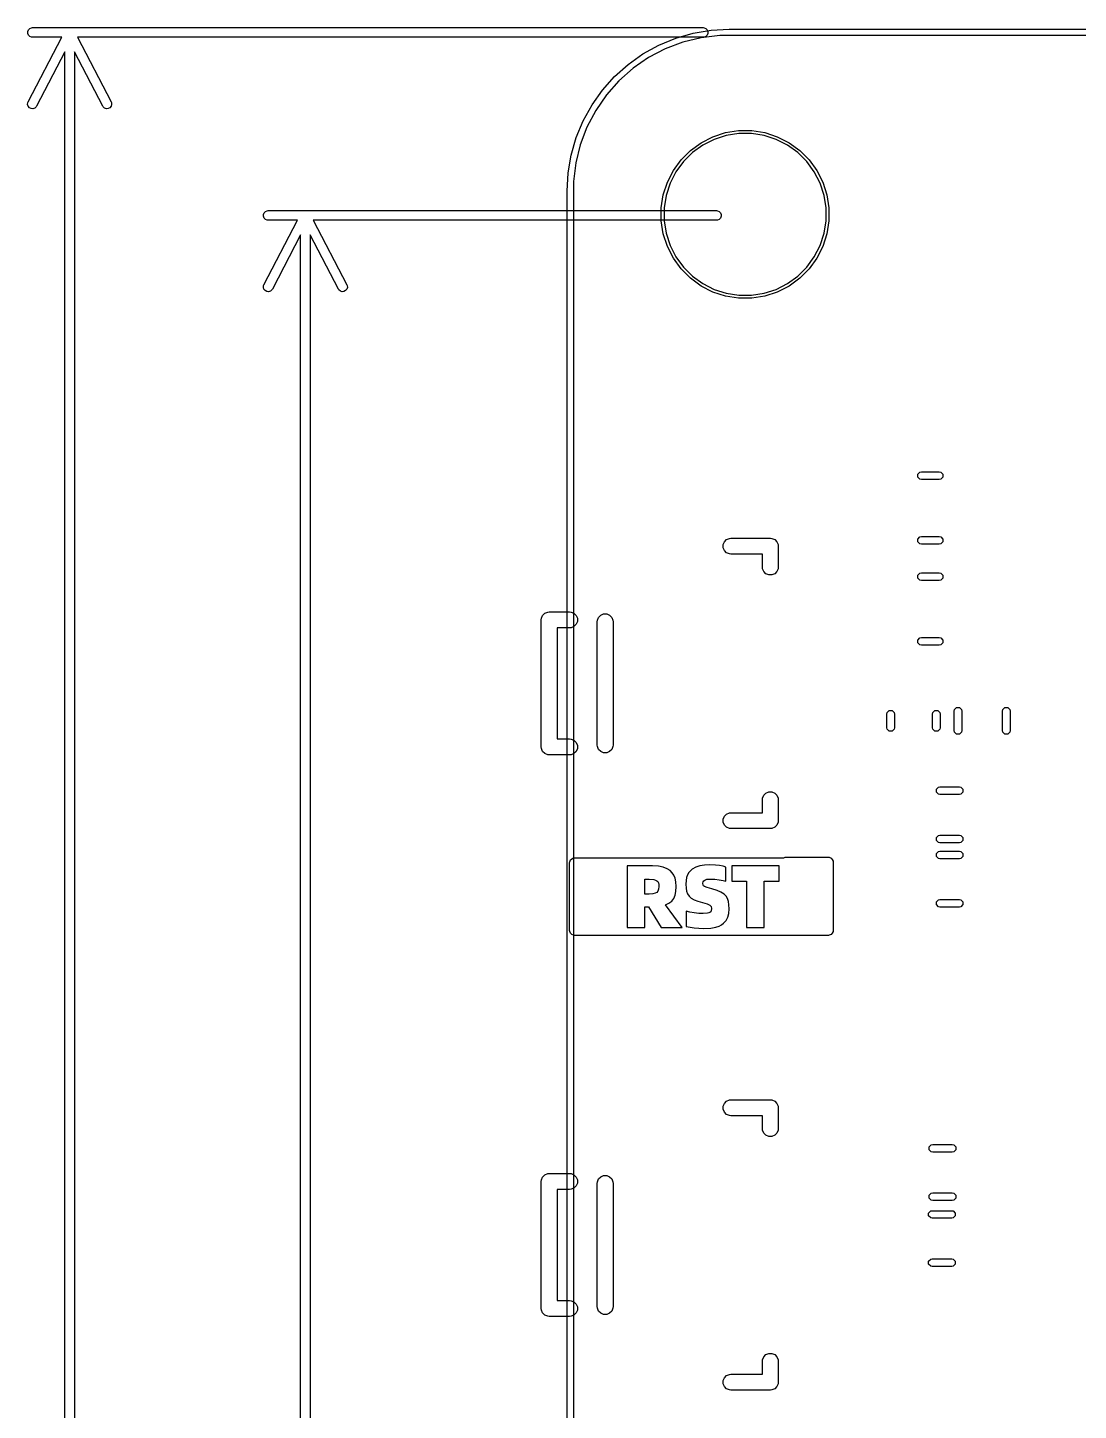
# Model space of a CAD drawing. Header units: inches. Extents: x 5.01 to 6.93, y -5.96 to -2.38.
# Drawn here: x 5.055 to 5.706, y -3.233 to -2.376 of the extents above; entities that cross this region are included whole.
import ezdxf

# ---------------------------------------------------------------- set-up
doc = ezdxf.new("R2010")
doc.units = ezdxf.units.IN
doc.header["$MEASUREMENT"] = 0
doc.layers.add('F.Silkscreen', color=41, linetype='CONTINUOUS', true_color=0xf2eda1)

msp = doc.modelspace()

# ---------------------------------------------------------------- linework, layer by layer
at = {"layer": 'F.Silkscreen', "linetype": 'CONTINUOUS'}
for p, q in [((5.05462, -2.37861), (5.05506, -2.37755)), ((5.05462, -2.37977), (5.05462, -2.37861)), ((5.05506, -2.38083), (5.05462, -2.37977)), ((5.05489, -2.42218), (5.07573, -2.38214)), ((5.05506, -2.37755), (5.05587, -2.37673)), ((5.05587, -2.38164), (5.05506, -2.38083)), ((5.05587, -2.37673), (5.05694, -2.37629)), ((5.05694, -2.38209), (5.05587, -2.38164)), ((5.05694, -2.37629), (5.05751, -2.37624)), ((5.05751, -2.38214), (5.05694, -2.38209)), ((5.05751, -2.37624), (5.47312, -2.37624)), ((5.07573, -2.38214), (5.05751, -2.38214)), ((5.47312, -2.38214), (5.08547, -2.38214)), ((5.08547, -2.38214), (5.10631, -2.42218)), ((5.4561, -2.38275), (5.46692, -2.37963)), ((5.46692, -2.37963), (5.47802, -2.37775)), ((5.48342, -2.38105), (5.47184, -2.38246)), ((5.47312, -2.37624), (5.4737, -2.37629)), ((5.4737, -2.38209), (5.47312, -2.38214)), ((5.4737, -2.37629), (5.47476, -2.37673)), ((5.47476, -2.38164), (5.4737, -2.38209)), ((5.47476, -2.37673), (5.47557, -2.37755)), ((5.47557, -2.38083), (5.47476, -2.38164)), ((5.47557, -2.37755), (5.47602, -2.37861)), ((5.47602, -2.37977), (5.47557, -2.38083)), ((5.47602, -2.37861), (5.47602, -2.37977)), ((5.47802, -2.37775), (5.48926, -2.37712)), ((5.48926, -2.38105), (5.48342, -2.38105)), ((5.48926, -2.37712), (6.67036, -2.37712)), ((6.67036, -2.38105), (5.48926, -2.38105)), ((5.43584, -2.3925), (5.4457, -2.38706)), ((5.4496, -2.38939), (5.43927, -2.39481)), ((5.4457, -2.38706), (5.4561, -2.38275)), ((5.46051, -2.38525), (5.4496, -2.38939)), ((5.47184, -2.38246), (5.46051, -2.38525)), ((5.07765, -2.39126), (5.06013, -2.4249)), ((5.07765, -5.51555), (5.07765, -2.39126)), ((5.10107, -2.4249), (5.08355, -2.39126)), ((5.08355, -2.39126), (5.08355, -5.51555)), ((5.41827, -2.40652), (5.42666, -2.39902)), ((5.42666, -2.39902), (5.43584, -2.3925)), ((5.43927, -2.39481), (5.42966, -2.40144)), ((5.41077, -2.41492), (5.41827, -2.40652)), ((5.42966, -2.40144), (5.42093, -2.40918)), ((5.40425, -2.4241), (5.41077, -2.41492)), ((5.42093, -2.40918), (5.41319, -2.41792)), ((5.05458, -2.42386), (5.05468, -2.42271)), ((5.05492, -2.42496), (5.05458, -2.42386)), ((5.05468, -2.42271), (5.05489, -2.42218)), ((5.05566, -2.42584), (5.05492, -2.42496)), ((5.06013, -2.4249), (5.05982, -2.42539)), ((5.10138, -2.42539), (5.10107, -2.4249)), ((5.10628, -2.42496), (5.10554, -2.42584)), ((5.10662, -2.42386), (5.10628, -2.42496)), ((5.10631, -2.42218), (5.10652, -2.42271)), ((5.10652, -2.42271), (5.10662, -2.42386)), ((5.39881, -2.43395), (5.40425, -2.4241)), ((5.41319, -2.41792), (5.40656, -2.42752)), ((5.05669, -2.42637), (5.05566, -2.42584)), ((5.05783, -2.42648), (5.05669, -2.42637)), ((5.05893, -2.42613), (5.05783, -2.42648)), ((5.05982, -2.42539), (5.05893, -2.42613)), ((5.10227, -2.42613), (5.10138, -2.42539)), ((5.10337, -2.42648), (5.10227, -2.42613)), ((5.10451, -2.42637), (5.10337, -2.42648)), ((5.10554, -2.42584), (5.10451, -2.42637)), ((5.40656, -2.42752), (5.40114, -2.43785)), ((5.3945, -2.44435), (5.39881, -2.43395)), ((5.40114, -2.43785), (5.397, -2.44876)), ((5.47916, -2.44381), (5.48694, -2.44128)), ((5.48694, -2.44128), (5.49502, -2.44)), ((5.49516, -2.44181), (5.48736, -2.44304)), ((5.49502, -2.44), (5.50319, -2.44)), ((5.50305, -2.44181), (5.49516, -2.44181)), ((5.51084, -2.44304), (5.50305, -2.44181)), ((5.50319, -2.44), (5.51127, -2.44128)), ((5.51127, -2.44128), (5.51904, -2.44381)), ((5.39138, -2.45517), (5.3945, -2.44435)), ((5.397, -2.44876), (5.39421, -2.46009)), ((5.46526, -2.45232), (5.47188, -2.44752)), ((5.47283, -2.44906), (5.46644, -2.4537)), ((5.47188, -2.44752), (5.47916, -2.44381)), ((5.47986, -2.44548), (5.47283, -2.44906)), ((5.48736, -2.44304), (5.47986, -2.44548)), ((5.51835, -2.44548), (5.51084, -2.44304)), ((5.52538, -2.44906), (5.51835, -2.44548)), ((5.51904, -2.44381), (5.52633, -2.44752)), ((5.53177, -2.4537), (5.52538, -2.44906)), ((5.52633, -2.44752), (5.53294, -2.45232)), ((5.38949, -2.46627), (5.39138, -2.45517)), ((5.45468, -2.46472), (5.45948, -2.4581)), ((5.46086, -2.45928), (5.45622, -2.46567)), ((5.45948, -2.4581), (5.46526, -2.45232)), ((5.46644, -2.4537), (5.46086, -2.45928)), ((5.53735, -2.45928), (5.53177, -2.4537)), ((5.53294, -2.45232), (5.53873, -2.4581)), ((5.54199, -2.46567), (5.53735, -2.45928)), ((5.53873, -2.4581), (5.54353, -2.46472)), ((5.38886, -2.47751), (5.38949, -2.46627)), ((5.39421, -2.46009), (5.3928, -2.47168)), ((5.45096, -2.47201), (5.45468, -2.46472)), ((5.45622, -2.46567), (5.45264, -2.4727)), ((5.54557, -2.4727), (5.54199, -2.46567)), ((5.54353, -2.46472), (5.54724, -2.47201)), ((5.3928, -2.47168), (5.3928, -2.47751)), ((5.44844, -2.47978), (5.45096, -2.47201)), ((5.45264, -2.4727), (5.4502, -2.4802)), ((5.54801, -2.4802), (5.54557, -2.4727)), ((5.54724, -2.47201), (5.54977, -2.47978)), ((5.38886, -5.43027), (5.38886, -2.47751)), ((5.38886, -2.47751), (5.38886, -2.47751)), ((5.3928, -2.47751), (5.3928, -2.47751)), ((5.3928, -2.47751), (5.3928, -5.43027)), ((5.44716, -2.48786), (5.44844, -2.47978)), ((5.4502, -2.4802), (5.44897, -2.488)), ((5.54924, -2.488), (5.54801, -2.4802)), ((5.54977, -2.47978), (5.55105, -2.48786)), ((5.20068, -2.492), (5.20112, -2.49093)), ((5.20068, -2.49315), (5.20068, -2.492)), ((5.20112, -2.49422), (5.20068, -2.49315)), ((5.20112, -2.49093), (5.20193, -2.49012)), ((5.20193, -2.49012), (5.203, -2.48968)), ((5.203, -2.48968), (5.20358, -2.48962)), ((5.20358, -2.48962), (5.48139, -2.48962)), ((5.44716, -2.488), (5.44716, -2.48786)), ((5.44716, -2.49603), (5.44716, -2.488)), ((5.44897, -2.488), (5.44897, -2.49589)), ((5.48139, -2.48962), (5.48196, -2.48968)), ((5.48196, -2.48968), (5.48303, -2.49012)), ((5.48303, -2.49012), (5.48384, -2.49093)), ((5.48384, -2.49093), (5.48428, -2.492)), ((5.48428, -2.49315), (5.48384, -2.49422)), ((5.48428, -2.492), (5.48428, -2.49315)), ((5.54924, -2.49589), (5.54924, -2.488)), ((5.55105, -2.48786), (5.55105, -2.49603)), ((5.20096, -2.53556), (5.2218, -2.49553)), ((5.20193, -2.49503), (5.20112, -2.49422)), ((5.203, -2.49547), (5.20193, -2.49503)), ((5.20358, -2.49553), (5.203, -2.49547)), ((5.2218, -2.49553), (5.20358, -2.49553)), ((5.48139, -2.49553), (5.23153, -2.49553)), ((5.23153, -2.49553), (5.25237, -2.53556)), ((5.44844, -2.50411), (5.44716, -2.49603)), ((5.44897, -2.49589), (5.4502, -2.50369)), ((5.48196, -2.49547), (5.48139, -2.49553)), ((5.48303, -2.49503), (5.48196, -2.49547)), ((5.48384, -2.49422), (5.48303, -2.49503)), ((5.54801, -2.50369), (5.54924, -2.49589)), ((5.55105, -2.49603), (5.54977, -2.50411)), ((5.22371, -2.50464), (5.20619, -2.53829)), ((5.22371, -5.41594), (5.22371, -2.50464)), ((5.24713, -2.53829), (5.22962, -2.50464)), ((5.22962, -2.50464), (5.22962, -5.41594)), ((5.45096, -2.51189), (5.44844, -2.50411)), ((5.4502, -2.50369), (5.45264, -2.51119)), ((5.54557, -2.51119), (5.54801, -2.50369)), ((5.54977, -2.50411), (5.54724, -2.51189)), ((5.45468, -2.51917), (5.45096, -2.51189)), ((5.45264, -2.51119), (5.45622, -2.51822)), ((5.45948, -2.52579), (5.45468, -2.51917)), ((5.45622, -2.51822), (5.46086, -2.52461)), ((5.53735, -2.52461), (5.54199, -2.51822)), ((5.54353, -2.51917), (5.53873, -2.52579)), ((5.54199, -2.51822), (5.54557, -2.51119)), ((5.54724, -2.51189), (5.54353, -2.51917)), ((5.46526, -2.53157), (5.45948, -2.52579)), ((5.46086, -2.52461), (5.46644, -2.53019)), ((5.53177, -2.53019), (5.53735, -2.52461)), ((5.53873, -2.52579), (5.53294, -2.53157)), ((5.20064, -2.53725), (5.20074, -2.5361)), ((5.20074, -2.5361), (5.20096, -2.53556)), ((5.25237, -2.53556), (5.25258, -2.5361)), ((5.25258, -2.5361), (5.25269, -2.53725)), ((5.47188, -2.53637), (5.46526, -2.53157)), ((5.46644, -2.53019), (5.47283, -2.53483)), ((5.47916, -2.54009), (5.47188, -2.53637)), ((5.47283, -2.53483), (5.47986, -2.53841)), ((5.51835, -2.53841), (5.52538, -2.53483)), ((5.52633, -2.53637), (5.51904, -2.54009)), ((5.52538, -2.53483), (5.53177, -2.53019)), ((5.53294, -2.53157), (5.52633, -2.53637)), ((5.20099, -2.53835), (5.20064, -2.53725)), ((5.20173, -2.53923), (5.20099, -2.53835)), ((5.20275, -2.53976), (5.20173, -2.53923)), ((5.2039, -2.53986), (5.20275, -2.53976)), ((5.205, -2.53951), (5.2039, -2.53986)), ((5.20588, -2.53877), (5.205, -2.53951)), ((5.20619, -2.53829), (5.20588, -2.53877)), ((5.24745, -2.53877), (5.24713, -2.53829)), ((5.24833, -2.53951), (5.24745, -2.53877)), ((5.24943, -2.53986), (5.24833, -2.53951)), ((5.25058, -2.53976), (5.24943, -2.53986)), ((5.2516, -2.53923), (5.25058, -2.53976)), ((5.25234, -2.53835), (5.2516, -2.53923)), ((5.25269, -2.53725), (5.25234, -2.53835)), ((5.48694, -2.54261), (5.47916, -2.54009)), ((5.47986, -2.53841), (5.48736, -2.54085)), ((5.49502, -2.54389), (5.48694, -2.54261)), ((5.48736, -2.54085), (5.49516, -2.54208)), ((5.50319, -2.54389), (5.49502, -2.54389)), ((5.49516, -2.54208), (5.50305, -2.54208)), ((5.50305, -2.54208), (5.51084, -2.54085)), ((5.51127, -2.54261), (5.50319, -2.54389)), ((5.51084, -2.54085), (5.51835, -2.53841)), ((5.51904, -2.54009), (5.51127, -2.54261)), ((5.60615, -2.65298), (5.60742, -2.65171)), ((5.60615, -2.65479), (5.60615, -2.65298)), ((5.60742, -2.65607), (5.60615, -2.65479)), ((5.60742, -2.65171), (5.60833, -2.65153)), ((5.60833, -2.65625), (5.60742, -2.65607)), ((5.60833, -2.65153), (5.6194, -2.65153)), ((5.6194, -2.65625), (5.60833, -2.65625)), ((5.6194, -2.65153), (5.6203, -2.65171)), ((5.6203, -2.65607), (5.6194, -2.65625)), ((5.6203, -2.65171), (5.62158, -2.65298)), ((5.62158, -2.65479), (5.6203, -2.65607)), ((5.62158, -2.65298), (5.62158, -2.65479)), ((5.48551, -2.69663), (5.48625, -2.69486)), ((5.48551, -2.69855), (5.48551, -2.69663)), ((5.48625, -2.70032), (5.48551, -2.69855)), ((5.48625, -2.69486), (5.48761, -2.6935)), ((5.48761, -2.6935), (5.48938, -2.69276)), ((5.48938, -2.69276), (5.49034, -2.69267)), ((5.49034, -2.69267), (5.51475, -2.69267)), ((5.51475, -2.69267), (5.51571, -2.69276)), ((5.51571, -2.69276), (5.51748, -2.6935)), ((5.51748, -2.6935), (5.51884, -2.69486)), ((5.51884, -2.69486), (5.51958, -2.69663)), ((5.51958, -2.69663), (5.51967, -2.69759)), ((5.51967, -2.69759), (5.51967, -2.71058)), ((5.60615, -2.69314), (5.60742, -2.69186)), ((5.60615, -2.69495), (5.60615, -2.69314)), ((5.60742, -2.69623), (5.60615, -2.69495)), ((5.60742, -2.69186), (5.60833, -2.69168)), ((5.60833, -2.69641), (5.60742, -2.69623)), ((5.60833, -2.69168), (5.6194, -2.69168)), ((5.6194, -2.69641), (5.60833, -2.69641)), ((5.6194, -2.69168), (5.6203, -2.69186)), ((5.6203, -2.69623), (5.6194, -2.69641)), ((5.6203, -2.69186), (5.62158, -2.69314)), ((5.62158, -2.69495), (5.6203, -2.69623)), ((5.62158, -2.69314), (5.62158, -2.69495)), ((5.48761, -2.70168), (5.48625, -2.70032)), ((5.48938, -2.70242), (5.48761, -2.70168)), ((5.49034, -2.70251), (5.48938, -2.70242)), ((5.50983, -2.70251), (5.49034, -2.70251)), ((5.50983, -2.71058), (5.50983, -2.70251)), ((5.50992, -2.71154), (5.50983, -2.71058)), ((5.51066, -2.71332), (5.50992, -2.71154)), ((5.51202, -2.71467), (5.51066, -2.71332)), ((5.51379, -2.71541), (5.51202, -2.71467)), ((5.51571, -2.71541), (5.51379, -2.71541)), ((5.51748, -2.71467), (5.51571, -2.71541)), ((5.51884, -2.71332), (5.51748, -2.71467)), ((5.51958, -2.71154), (5.51884, -2.71332)), ((5.51967, -2.71058), (5.51958, -2.71154)), ((5.60615, -2.71558), (5.60742, -2.7143)), ((5.60615, -2.71739), (5.60615, -2.71558)), ((5.60742, -2.7143), (5.60833, -2.71412)), ((5.60833, -2.71412), (5.6194, -2.71412)), ((5.6194, -2.71412), (5.6203, -2.7143)), ((5.6203, -2.7143), (5.62158, -2.71558)), ((5.62158, -2.71558), (5.62158, -2.71739)), ((5.60742, -2.71867), (5.60615, -2.71739)), ((5.60833, -2.71885), (5.60742, -2.71867)), ((5.6194, -2.71885), (5.60833, -2.71885)), ((5.6203, -2.71867), (5.6194, -2.71885)), ((5.62158, -2.71739), (5.6203, -2.71867)), ((5.37291, -2.7423), (5.37365, -2.74052)), ((5.37365, -2.74052), (5.37501, -2.73917)), ((5.37501, -2.73917), (5.37678, -2.73843)), ((5.37678, -2.73843), (5.37774, -2.73834)), ((5.37774, -2.73834), (5.39034, -2.73834)), ((5.39034, -2.73834), (5.3913, -2.73843)), ((5.3913, -2.73843), (5.39307, -2.73917)), ((5.39307, -2.73917), (5.39443, -2.74052)), ((5.39443, -2.74052), (5.39517, -2.7423)), ((5.40756, -2.74348), (5.4083, -2.74171)), ((5.4083, -2.74171), (5.40965, -2.74035)), ((5.40965, -2.74035), (5.41143, -2.73961)), ((5.41143, -2.73961), (5.41335, -2.73961)), ((5.41335, -2.73961), (5.41512, -2.74035)), ((5.41512, -2.74035), (5.41648, -2.74171)), ((5.41648, -2.74171), (5.41721, -2.74348)), ((5.37282, -2.74326), (5.37291, -2.7423)), ((5.37282, -2.822), (5.37282, -2.74326)), ((5.39034, -2.74818), (5.38266, -2.74818)), ((5.38266, -2.74818), (5.38266, -2.81708)), ((5.3913, -2.74809), (5.39034, -2.74818)), ((5.39307, -2.74735), (5.3913, -2.74809)), ((5.39443, -2.74599), (5.39307, -2.74735)), ((5.39517, -2.74422), (5.39443, -2.74599)), ((5.39517, -2.7423), (5.39517, -2.74422)), ((5.40747, -2.74444), (5.40756, -2.74348)), ((5.40747, -2.82082), (5.40747, -2.74444)), ((5.41721, -2.74348), (5.41731, -2.74444)), ((5.41731, -2.74444), (5.41731, -2.82082)), ((5.60615, -2.75574), (5.60742, -2.75446)), ((5.60615, -2.75755), (5.60615, -2.75574)), ((5.60742, -2.75883), (5.60615, -2.75755)), ((5.60742, -2.75446), (5.60833, -2.75428)), ((5.60833, -2.75901), (5.60742, -2.75883)), ((5.60833, -2.75428), (5.6194, -2.75428)), ((5.6194, -2.75901), (5.60833, -2.75901)), ((5.6194, -2.75428), (5.6203, -2.75446)), ((5.6203, -2.75883), (5.6194, -2.75901)), ((5.6203, -2.75446), (5.62158, -2.75574)), ((5.62158, -2.75755), (5.6203, -2.75883)), ((5.62158, -2.75574), (5.62158, -2.75755)), ((5.58689, -2.80161), (5.58707, -2.80071)), ((5.58689, -2.8101), (5.58689, -2.80161)), ((5.58707, -2.80071), (5.58835, -2.79943)), ((5.58835, -2.79943), (5.59016, -2.79943)), ((5.59016, -2.79943), (5.59144, -2.80071)), ((5.59144, -2.80071), (5.59162, -2.80161)), ((5.59162, -2.80161), (5.59162, -2.8101)), ((5.61524, -2.80161), (5.61542, -2.80071)), ((5.61524, -2.8101), (5.61524, -2.80161)), ((5.61542, -2.80071), (5.6167, -2.79943)), ((5.6167, -2.79943), (5.61851, -2.79943)), ((5.61851, -2.79943), (5.61979, -2.80071)), ((5.61979, -2.80071), (5.61997, -2.80161)), ((5.61997, -2.80161), (5.61997, -2.8101)), ((5.62863, -2.79981), (5.62881, -2.7989)), ((5.62863, -2.81191), (5.62863, -2.79981)), ((5.62881, -2.7989), (5.63009, -2.79763)), ((5.63009, -2.79763), (5.63189, -2.79763)), ((5.63189, -2.79763), (5.63317, -2.7989)), ((5.63317, -2.7989), (5.63335, -2.79981)), ((5.63335, -2.79981), (5.63335, -2.81191)), ((5.65855, -2.79981), (5.65873, -2.7989)), ((5.65855, -2.81191), (5.65855, -2.79981)), ((5.65873, -2.7989), (5.66001, -2.79763)), ((5.66001, -2.79763), (5.66181, -2.79763)), ((5.66181, -2.79763), (5.66309, -2.7989)), ((5.66309, -2.7989), (5.66327, -2.79981)), ((5.66327, -2.79981), (5.66327, -2.81191)), ((5.58707, -2.81101), (5.58689, -2.8101)), ((5.59162, -2.8101), (5.59144, -2.81101)), ((5.61542, -2.81101), (5.61524, -2.8101)), ((5.61997, -2.8101), (5.61979, -2.81101)), ((5.38266, -2.81708), (5.39034, -2.81708)), ((5.39034, -2.81708), (5.3913, -2.81717)), ((5.3913, -2.81717), (5.39307, -2.81791)), ((5.39307, -2.81791), (5.39443, -2.81926)), ((5.58835, -2.81228), (5.58707, -2.81101)), ((5.59016, -2.81228), (5.58835, -2.81228)), ((5.59144, -2.81101), (5.59016, -2.81228)), ((5.6167, -2.81228), (5.61542, -2.81101)), ((5.61851, -2.81228), (5.6167, -2.81228)), ((5.61979, -2.81101), (5.61851, -2.81228)), ((5.62881, -2.81281), (5.62863, -2.81191)), ((5.63009, -2.81409), (5.62881, -2.81281)), ((5.63189, -2.81409), (5.63009, -2.81409)), ((5.63317, -2.81281), (5.63189, -2.81409)), ((5.63335, -2.81191), (5.63317, -2.81281)), ((5.65873, -2.81281), (5.65855, -2.81191)), ((5.66001, -2.81409), (5.65873, -2.81281)), ((5.66181, -2.81409), (5.66001, -2.81409)), ((5.66309, -2.81281), (5.66181, -2.81409)), ((5.66327, -2.81191), (5.66309, -2.81281)), ((5.37291, -2.82296), (5.37282, -2.822)), ((5.37365, -2.82473), (5.37291, -2.82296)), ((5.37501, -2.82609), (5.37365, -2.82473)), ((5.37678, -2.82683), (5.37501, -2.82609)), ((5.37774, -2.82692), (5.37678, -2.82683)), ((5.39034, -2.82692), (5.37774, -2.82692)), ((5.3913, -2.82683), (5.39034, -2.82692)), ((5.39307, -2.82609), (5.3913, -2.82683)), ((5.39443, -2.82473), (5.39307, -2.82609)), ((5.39443, -2.81926), (5.39517, -2.82104)), ((5.39517, -2.82296), (5.39443, -2.82473)), ((5.39517, -2.82104), (5.39517, -2.82296)), ((5.40756, -2.82178), (5.40747, -2.82082)), ((5.4083, -2.82355), (5.40756, -2.82178)), ((5.40965, -2.82491), (5.4083, -2.82355)), ((5.41143, -2.82564), (5.40965, -2.82491)), ((5.41335, -2.82564), (5.41143, -2.82564)), ((5.41512, -2.82491), (5.41335, -2.82564)), ((5.41648, -2.82355), (5.41512, -2.82491)), ((5.41721, -2.82178), (5.41648, -2.82355)), ((5.41731, -2.82082), (5.41721, -2.82178)), ((5.50992, -2.85372), (5.51066, -2.85194)), ((5.51066, -2.85194), (5.51202, -2.85058)), ((5.51202, -2.85058), (5.51379, -2.84985)), ((5.51379, -2.84985), (5.51571, -2.84985)), ((5.51571, -2.84985), (5.51748, -2.85058)), ((5.51748, -2.85058), (5.51884, -2.85194)), ((5.51884, -2.85194), (5.51958, -2.85372)), ((5.61764, -2.84826), (5.61892, -2.84698)), ((5.61764, -2.85007), (5.61764, -2.84826)), ((5.61892, -2.85135), (5.61764, -2.85007)), ((5.61892, -2.84698), (5.61982, -2.8468)), ((5.61982, -2.85153), (5.61892, -2.85135)), ((5.61982, -2.8468), (5.63192, -2.8468)), ((5.63192, -2.85153), (5.61982, -2.85153)), ((5.63192, -2.8468), (5.63282, -2.84698)), ((5.63282, -2.85135), (5.63192, -2.85153)), ((5.63282, -2.84698), (5.6341, -2.84826)), ((5.6341, -2.85007), (5.63282, -2.85135)), ((5.6341, -2.84826), (5.6341, -2.85007)), ((5.50983, -2.85468), (5.50992, -2.85372)), ((5.50983, -2.86275), (5.50983, -2.85468)), ((5.51958, -2.85372), (5.51967, -2.85468)), ((5.51967, -2.85468), (5.51967, -2.86767)), ((5.48551, -2.86671), (5.48625, -2.86493)), ((5.48551, -2.86863), (5.48551, -2.86671)), ((5.48625, -2.8704), (5.48551, -2.86863)), ((5.48625, -2.86493), (5.48761, -2.86358)), ((5.48761, -2.87176), (5.48625, -2.8704)), ((5.48761, -2.86358), (5.48938, -2.86284)), ((5.48938, -2.86284), (5.49034, -2.86275)), ((5.49034, -2.86275), (5.50983, -2.86275)), ((5.51884, -2.8704), (5.51748, -2.87176)), ((5.51958, -2.86863), (5.51884, -2.8704)), ((5.51967, -2.86767), (5.51958, -2.86863)), ((5.48938, -2.87249), (5.48761, -2.87176)), ((5.49034, -2.87259), (5.48938, -2.87249)), ((5.51475, -2.87259), (5.49034, -2.87259)), ((5.51571, -2.87249), (5.51475, -2.87259)), ((5.51748, -2.87176), (5.51571, -2.87249)), ((5.61764, -2.87818), (5.61892, -2.8769)), ((5.61764, -2.87999), (5.61764, -2.87818)), ((5.61892, -2.8769), (5.61982, -2.87672)), ((5.61982, -2.87672), (5.63192, -2.87672)), ((5.63192, -2.87672), (5.63282, -2.8769)), ((5.63282, -2.8769), (5.6341, -2.87818)), ((5.6341, -2.87818), (5.6341, -2.87999)), ((5.61892, -2.88127), (5.61764, -2.87999)), ((5.61764, -2.88802), (5.61892, -2.88675)), ((5.61982, -2.88145), (5.61892, -2.88127)), ((5.61892, -2.88675), (5.61982, -2.88657)), ((5.63192, -2.88145), (5.61982, -2.88145)), ((5.61982, -2.88657), (5.63192, -2.88657)), ((5.63282, -2.88127), (5.63192, -2.88145)), ((5.63192, -2.88657), (5.63282, -2.88675)), ((5.6341, -2.87999), (5.63282, -2.88127)), ((5.63282, -2.88675), (5.6341, -2.88802)), ((5.39035, -2.8937), (5.39041, -2.89312)), ((5.39035, -2.93583), (5.39035, -2.8937)), ((5.39041, -2.89312), (5.39085, -2.89206)), ((5.39085, -2.89206), (5.39167, -2.89125)), ((5.39167, -2.89125), (5.39273, -2.8908)), ((5.39273, -2.8908), (5.39331, -2.89075)), ((5.39331, -2.89075), (5.42176, -2.89075)), ((5.42176, -2.89075), (5.42176, -2.89071)), ((5.42176, -2.89071), (5.5232, -2.89071)), ((5.44165, -2.8957), (5.42613, -2.8957)), ((5.42613, -2.8957), (5.42613, -2.91324)), ((5.44537, -2.89592), (5.44165, -2.8957)), ((5.44837, -2.89653), (5.44537, -2.89592)), ((5.47113, -2.89567), (5.46852, -2.89648)), ((5.47399, -2.89524), (5.47113, -2.89567)), ((5.47732, -2.89509), (5.47399, -2.89524)), ((5.48074, -2.8952), (5.47732, -2.89509)), ((5.48326, -2.8955), (5.48074, -2.8952)), ((5.48552, -2.89597), (5.48326, -2.8955)), ((5.48722, -2.89646), (5.48552, -2.89597)), ((5.52018, -2.8957), (5.49094, -2.8957)), ((5.49094, -2.8957), (5.49094, -2.90524)), ((5.52018, -2.90524), (5.52018, -2.8957)), ((5.5232, -2.89071), (5.52392, -2.89041)), ((5.52392, -2.89041), (5.5245, -2.89035)), ((5.5245, -2.89035), (5.5507, -2.89035)), ((5.5507, -2.89035), (5.55127, -2.89041)), ((5.55127, -2.89041), (5.55234, -2.89085)), ((5.55234, -2.89085), (5.55315, -2.89167)), ((5.55315, -2.89167), (5.55359, -2.89273)), ((5.55359, -2.89273), (5.55365, -2.89331)), ((5.55365, -2.89331), (5.55365, -2.93583)), ((5.61764, -2.88983), (5.61764, -2.88802)), ((5.61892, -2.89111), (5.61764, -2.88983)), ((5.61982, -2.89129), (5.61892, -2.89111)), ((5.63192, -2.89129), (5.61982, -2.89129)), ((5.63282, -2.89111), (5.63192, -2.89129)), ((5.6341, -2.88983), (5.63282, -2.89111)), ((5.6341, -2.88802), (5.6341, -2.88983)), ((5.43706, -2.91324), (5.43706, -2.90401)), ((5.43706, -2.90401), (5.43971, -2.90401)), ((5.43971, -2.90401), (5.44252, -2.90421)), ((5.44252, -2.90421), (5.4436, -2.90449)), ((5.4436, -2.90449), (5.44437, -2.9049)), ((5.44437, -2.9049), (5.44496, -2.90548)), ((5.45078, -2.89746), (5.44837, -2.89653)), ((5.4527, -2.89868), (5.45078, -2.89746)), ((5.45398, -2.89993), (5.4527, -2.89868)), ((5.455, -2.90148), (5.45398, -2.89993)), ((5.45577, -2.90337), (5.455, -2.90148)), ((5.45626, -2.90568), (5.45577, -2.90337)), ((5.46249, -2.90479), (5.46237, -2.90702)), ((5.46285, -2.90292), (5.46249, -2.90479)), ((5.46341, -2.90136), (5.46285, -2.90292)), ((5.46422, -2.89992), (5.46341, -2.90136)), ((5.46521, -2.89869), (5.46422, -2.89992)), ((5.46641, -2.89766), (5.46521, -2.89869)), ((5.46852, -2.89648), (5.46641, -2.89766)), ((5.47345, -2.905), (5.47407, -2.90449)), ((5.47407, -2.90449), (5.4754, -2.90405)), ((5.4754, -2.90405), (5.47783, -2.90386)), ((5.47783, -2.90386), (5.48035, -2.904)), ((5.48035, -2.904), (5.48304, -2.90433)), ((5.48304, -2.90433), (5.48549, -2.90475)), ((5.48549, -2.90475), (5.48722, -2.90519)), ((5.48722, -2.90519), (5.48722, -2.89646)), ((5.42613, -2.91324), (5.42613, -2.93394)), ((5.43971, -2.91324), (5.43706, -2.91324)), ((5.44195, -2.91309), (5.43971, -2.91324)), ((5.44344, -2.91272), (5.44195, -2.91309)), ((5.44437, -2.91219), (5.44344, -2.91272)), ((5.44505, -2.91139), (5.44437, -2.91219)), ((5.44496, -2.90548), (5.44537, -2.90625)), ((5.4455, -2.91019), (5.44505, -2.91139)), ((5.44537, -2.90625), (5.44559, -2.90717)), ((5.44567, -2.90843), (5.4455, -2.91019)), ((5.44559, -2.90717), (5.44567, -2.90843)), ((5.45569, -2.91396), (5.45624, -2.91153)), ((5.45624, -2.91153), (5.45644, -2.90848)), ((5.45644, -2.90848), (5.45626, -2.90568)), ((5.46237, -2.90702), (5.46249, -2.90951)), ((5.46249, -2.90951), (5.4628, -2.91141)), ((5.4628, -2.91141), (5.46343, -2.91309)), ((5.46343, -2.91309), (5.4644, -2.91453)), ((5.47295, -2.90651), (5.47308, -2.90565)), ((5.47314, -2.90762), (5.47295, -2.90651)), ((5.47308, -2.90565), (5.47345, -2.905)), ((5.47341, -2.90802), (5.47314, -2.90762)), ((5.47393, -2.90842), (5.47341, -2.90802)), ((5.47564, -2.90911), (5.47393, -2.90842)), ((5.47849, -2.90988), (5.47564, -2.90911)), ((5.48186, -2.91092), (5.47849, -2.90988)), ((5.48417, -2.91193), (5.48186, -2.91092)), ((5.48609, -2.91316), (5.48417, -2.91193)), ((5.48738, -2.91447), (5.48609, -2.91316)), ((5.49094, -2.90524), (5.50002, -2.90524)), ((5.50002, -2.90524), (5.50002, -2.93394)), ((5.51095, -2.93394), (5.51095, -2.90524)), ((5.51095, -2.90524), (5.52018, -2.90524)), ((5.43706, -2.93394), (5.43706, -2.92109)), ((5.43706, -2.92109), (5.43921, -2.92109)), ((5.43921, -2.92109), (5.4471, -2.93394)), ((5.44979, -2.91993), (5.45195, -2.91888)), ((5.46002, -2.93394), (5.44979, -2.91993)), ((5.45195, -2.91888), (5.45361, -2.91754)), ((5.45361, -2.91754), (5.45485, -2.91588)), ((5.45485, -2.91588), (5.45569, -2.91396)), ((5.4644, -2.91453), (5.46572, -2.91572)), ((5.46572, -2.91572), (5.46756, -2.91677)), ((5.46756, -2.91677), (5.46973, -2.91759)), ((5.46973, -2.91759), (5.47271, -2.91839)), ((5.47271, -2.91839), (5.4756, -2.91925)), ((5.4756, -2.91925), (5.47725, -2.92008)), ((5.47725, -2.92008), (5.47774, -2.92053)), ((5.47774, -2.92053), (5.47802, -2.92099)), ((5.47802, -2.92099), (5.47821, -2.92209)), ((5.48828, -2.91601), (5.48738, -2.91447)), ((5.48881, -2.91784), (5.48828, -2.91601)), ((5.48905, -2.91986), (5.48881, -2.91784)), ((5.48914, -2.92237), (5.48905, -2.91986)), ((5.61764, -2.91795), (5.61892, -2.91667)), ((5.61764, -2.91975), (5.61764, -2.91795)), ((5.61892, -2.92103), (5.61764, -2.91975)), ((5.61892, -2.91667), (5.61982, -2.91649)), ((5.61982, -2.92121), (5.61892, -2.92103)), ((5.61982, -2.91649), (5.63192, -2.91649)), ((5.63192, -2.92121), (5.61982, -2.92121)), ((5.63192, -2.91649), (5.63282, -2.91667)), ((5.63282, -2.92103), (5.63192, -2.92121)), ((5.63282, -2.91667), (5.6341, -2.91795)), ((5.6341, -2.91975), (5.63282, -2.92103)), ((5.6341, -2.91795), (5.6341, -2.91975)), ((5.46484, -2.92436), (5.46264, -2.9238)), ((5.46264, -2.9238), (5.46264, -2.93321)), ((5.46751, -2.92483), (5.46484, -2.92436)), ((5.47034, -2.92513), (5.46751, -2.92483)), ((5.47304, -2.92524), (5.47034, -2.92513)), ((5.47576, -2.92508), (5.47304, -2.92524)), ((5.47671, -2.92485), (5.47576, -2.92508)), ((5.47733, -2.92455), (5.47671, -2.92485)), ((5.47779, -2.92413), (5.47733, -2.92455)), ((5.47805, -2.92359), (5.47779, -2.92413)), ((5.47821, -2.92209), (5.47805, -2.92359)), ((5.48581, -2.93127), (5.48734, -2.92955)), ((5.48734, -2.92955), (5.48837, -2.92748)), ((5.48837, -2.92748), (5.48893, -2.92515)), ((5.48893, -2.92515), (5.48914, -2.92237)), ((5.39041, -2.9364), (5.39035, -2.93583)), ((5.39085, -2.93747), (5.39041, -2.9364)), ((5.39167, -2.93828), (5.39085, -2.93747)), ((5.39273, -2.93872), (5.39167, -2.93828)), ((5.39331, -2.93878), (5.39273, -2.93872)), ((5.42176, -2.93878), (5.39331, -2.93878)), ((5.42176, -2.93885), (5.42176, -2.93878)), ((5.52455, -2.93885), (5.42176, -2.93885)), ((5.42613, -2.93394), (5.43706, -2.93394)), ((5.4471, -2.93394), (5.46002, -2.93394)), ((5.46264, -2.93321), (5.46756, -2.93409)), ((5.46756, -2.93409), (5.47049, -2.93438)), ((5.47049, -2.93438), (5.47364, -2.93447)), ((5.47364, -2.93447), (5.4779, -2.93425)), ((5.4779, -2.93425), (5.48106, -2.93365)), ((5.48106, -2.93365), (5.48299, -2.93298)), ((5.48299, -2.93298), (5.48455, -2.93218)), ((5.48455, -2.93218), (5.48581, -2.93127)), ((5.50002, -2.93394), (5.51095, -2.93394)), ((5.5507, -2.93878), (5.52455, -2.93878)), ((5.52455, -2.93878), (5.52455, -2.93885)), ((5.55127, -2.93872), (5.5507, -2.93878)), ((5.55234, -2.93828), (5.55127, -2.93872)), ((5.55315, -2.93747), (5.55234, -2.93828)), ((5.55359, -2.9364), (5.55315, -2.93747)), ((5.55365, -2.93583), (5.55359, -2.9364)), ((5.48625, -3.04289), (5.48761, -3.04153)), ((5.48761, -3.04153), (5.48938, -3.04079)), ((5.48938, -3.04079), (5.49034, -3.0407)), ((5.49034, -3.0407), (5.51475, -3.0407)), ((5.51475, -3.0407), (5.51571, -3.04079)), ((5.51571, -3.04079), (5.51748, -3.04153)), ((5.51748, -3.04153), (5.51884, -3.04289)), ((5.48551, -3.04466), (5.48625, -3.04289)), ((5.48551, -3.04658), (5.48551, -3.04466)), ((5.48625, -3.04835), (5.48551, -3.04658)), ((5.48761, -3.04971), (5.48625, -3.04835)), ((5.48938, -3.05045), (5.48761, -3.04971)), ((5.49034, -3.05054), (5.48938, -3.05045)), ((5.50983, -3.05054), (5.49034, -3.05054)), ((5.50983, -3.05861), (5.50983, -3.05054)), ((5.51884, -3.04289), (5.51958, -3.04466)), ((5.51958, -3.04466), (5.51967, -3.04562)), ((5.51967, -3.04562), (5.51967, -3.05861)), ((5.50992, -3.05957), (5.50983, -3.05861)), ((5.51967, -3.05861), (5.51958, -3.05957)), ((5.51066, -3.06135), (5.50992, -3.05957)), ((5.51202, -3.0627), (5.51066, -3.06135)), ((5.51379, -3.06344), (5.51202, -3.0627)), ((5.51571, -3.06344), (5.51379, -3.06344)), ((5.51748, -3.0627), (5.51571, -3.06344)), ((5.51884, -3.06135), (5.51748, -3.0627)), ((5.51958, -3.05957), (5.51884, -3.06135)), ((5.61321, -3.06991), (5.61449, -3.06864)), ((5.61321, -3.07172), (5.61321, -3.06991)), ((5.61449, -3.073), (5.61321, -3.07172)), ((5.61449, -3.06864), (5.61539, -3.06846)), ((5.61539, -3.07318), (5.61449, -3.073)), ((5.61539, -3.06846), (5.62749, -3.06846)), ((5.62749, -3.07318), (5.61539, -3.07318)), ((5.62749, -3.06846), (5.6284, -3.06864)), ((5.6284, -3.073), (5.62749, -3.07318)), ((5.6284, -3.06864), (5.62967, -3.06991)), ((5.62967, -3.07172), (5.6284, -3.073)), ((5.62967, -3.06991), (5.62967, -3.07172)), ((5.37282, -3.09129), (5.37291, -3.09033)), ((5.37282, -3.17003), (5.37282, -3.09129)), ((5.37291, -3.09033), (5.37365, -3.08856)), ((5.37365, -3.08856), (5.37501, -3.0872)), ((5.37501, -3.0872), (5.37678, -3.08646)), ((5.37678, -3.08646), (5.37774, -3.08637)), ((5.37774, -3.08637), (5.39034, -3.08637)), ((5.39034, -3.08637), (5.3913, -3.08646)), ((5.3913, -3.08646), (5.39307, -3.0872)), ((5.39307, -3.0872), (5.39443, -3.08856)), ((5.39443, -3.08856), (5.39517, -3.09033)), ((5.39517, -3.09225), (5.39443, -3.09402)), ((5.39517, -3.09033), (5.39517, -3.09225)), ((5.40747, -3.09247), (5.40756, -3.09151)), ((5.40747, -3.16885), (5.40747, -3.09247)), ((5.40756, -3.09151), (5.4083, -3.08974)), ((5.4083, -3.08974), (5.40965, -3.08838)), ((5.40965, -3.08838), (5.41143, -3.08764)), ((5.41143, -3.08764), (5.41335, -3.08764)), ((5.41335, -3.08764), (5.41512, -3.08838)), ((5.41512, -3.08838), (5.41648, -3.08974)), ((5.41648, -3.08974), (5.41721, -3.09151)), ((5.41721, -3.09151), (5.41731, -3.09247)), ((5.41731, -3.09247), (5.41731, -3.16885)), ((5.39034, -3.09621), (5.38266, -3.09621)), ((5.38266, -3.09621), (5.38266, -3.16511)), ((5.3913, -3.09612), (5.39034, -3.09621)), ((5.39307, -3.09538), (5.3913, -3.09612)), ((5.39443, -3.09402), (5.39307, -3.09538)), ((5.61321, -3.09983), (5.61449, -3.09856)), ((5.61321, -3.10164), (5.61321, -3.09983)), ((5.61449, -3.10292), (5.61321, -3.10164)), ((5.61449, -3.09856), (5.61539, -3.09838)), ((5.61539, -3.09838), (5.62749, -3.09838)), ((5.62749, -3.09838), (5.6284, -3.09856)), ((5.6284, -3.09856), (5.62967, -3.09983)), ((5.62967, -3.10164), (5.6284, -3.10292)), ((5.62967, -3.09983), (5.62967, -3.10164)), ((5.61282, -3.11086), (5.6141, -3.10958)), ((5.6141, -3.10958), (5.615, -3.1094)), ((5.61539, -3.1031), (5.61449, -3.10292)), ((5.615, -3.1094), (5.6271, -3.1094)), ((5.62749, -3.1031), (5.61539, -3.1031)), ((5.6271, -3.1094), (5.628, -3.10958)), ((5.6284, -3.10292), (5.62749, -3.1031)), ((5.628, -3.10958), (5.62928, -3.11086)), ((5.61282, -3.11267), (5.61282, -3.11086)), ((5.6141, -3.11394), (5.61282, -3.11267)), ((5.615, -3.11412), (5.6141, -3.11394)), ((5.6271, -3.11412), (5.615, -3.11412)), ((5.628, -3.11394), (5.6271, -3.11412)), ((5.62928, -3.11267), (5.628, -3.11394)), ((5.62928, -3.11086), (5.62928, -3.11267)), ((5.61282, -3.14078), (5.6141, -3.1395)), ((5.61282, -3.14259), (5.61282, -3.14078)), ((5.6141, -3.14387), (5.61282, -3.14259)), ((5.6141, -3.1395), (5.615, -3.13932)), ((5.615, -3.14405), (5.6141, -3.14387)), ((5.615, -3.13932), (5.6271, -3.13932)), ((5.6271, -3.14405), (5.615, -3.14405)), ((5.6271, -3.13932), (5.628, -3.1395)), ((5.628, -3.14387), (5.6271, -3.14405)), ((5.628, -3.1395), (5.62928, -3.14078)), ((5.62928, -3.14259), (5.628, -3.14387)), ((5.62928, -3.14078), (5.62928, -3.14259)), ((5.37291, -3.17099), (5.37282, -3.17003)), ((5.38266, -3.16511), (5.39034, -3.16511)), ((5.39034, -3.16511), (5.3913, -3.1652)), ((5.3913, -3.1652), (5.39307, -3.16594)), ((5.39307, -3.16594), (5.39443, -3.1673)), ((5.39443, -3.1673), (5.39517, -3.16907)), ((5.39517, -3.16907), (5.39517, -3.17099)), ((5.40756, -3.16981), (5.40747, -3.16885)), ((5.4083, -3.17158), (5.40756, -3.16981)), ((5.41721, -3.16981), (5.41648, -3.17158)), ((5.41731, -3.16885), (5.41721, -3.16981)), ((5.37365, -3.17276), (5.37291, -3.17099)), ((5.37501, -3.17412), (5.37365, -3.17276)), ((5.37678, -3.17486), (5.37501, -3.17412)), ((5.37774, -3.17495), (5.37678, -3.17486)), ((5.39034, -3.17495), (5.37774, -3.17495)), ((5.3913, -3.17486), (5.39034, -3.17495)), ((5.39307, -3.17412), (5.3913, -3.17486)), ((5.39443, -3.17276), (5.39307, -3.17412)), ((5.39517, -3.17099), (5.39443, -3.17276)), ((5.40965, -3.17294), (5.4083, -3.17158)), ((5.41143, -3.17368), (5.40965, -3.17294)), ((5.41335, -3.17368), (5.41143, -3.17368)), ((5.41512, -3.17294), (5.41335, -3.17368)), ((5.41648, -3.17158), (5.41512, -3.17294)), ((5.50983, -3.20271), (5.50992, -3.20175)), ((5.50983, -3.21078), (5.50983, -3.20271)), ((5.50992, -3.20175), (5.51066, -3.19997)), ((5.51066, -3.19997), (5.51202, -3.19862)), ((5.51202, -3.19862), (5.51379, -3.19788)), ((5.51379, -3.19788), (5.51571, -3.19788)), ((5.51571, -3.19788), (5.51748, -3.19862)), ((5.51748, -3.19862), (5.51884, -3.19997)), ((5.51884, -3.19997), (5.51958, -3.20175)), ((5.51958, -3.20175), (5.51967, -3.20271)), ((5.51967, -3.20271), (5.51967, -3.2157)), ((5.48551, -3.21474), (5.48625, -3.21297)), ((5.48625, -3.21297), (5.48761, -3.21161)), ((5.48761, -3.21161), (5.48938, -3.21087)), ((5.48938, -3.21087), (5.49034, -3.21078)), ((5.49034, -3.21078), (5.50983, -3.21078)), ((5.48551, -3.21666), (5.48551, -3.21474)), ((5.48625, -3.21843), (5.48551, -3.21666)), ((5.48761, -3.21979), (5.48625, -3.21843)), ((5.48938, -3.22053), (5.48761, -3.21979)), ((5.49034, -3.22062), (5.48938, -3.22053)), ((5.51475, -3.22062), (5.49034, -3.22062)), ((5.51571, -3.22053), (5.51475, -3.22062)), ((5.51748, -3.21979), (5.51571, -3.22053)), ((5.51884, -3.21843), (5.51748, -3.21979)), ((5.51958, -3.21666), (5.51884, -3.21843)), ((5.51967, -3.2157), (5.51958, -3.21666))]:
    msp.add_line(p, q, dxfattribs=at)

doc.saveas('drawing.dxf')
